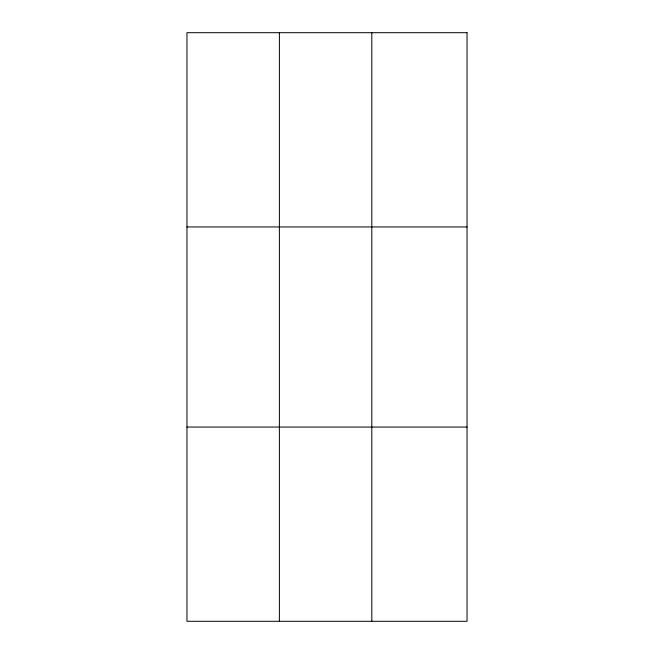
<?xml version="1.0" encoding="UTF-8"?>
<svg xmlns="http://www.w3.org/2000/svg" width="654" height="654" viewBox="0 0 654 654"><rect width="100%" height="100%" fill="white"/><g stroke="black" fill="none" stroke-linecap="round" stroke-linejoin="round"><path stroke-width="0.98" d="M279.389 32.7L279.389 621.3M371.807 32.7L371.807 621.3M186.962 226.938L467.038 226.938M186.962 427.062L467.038 427.062M467.038 32.7L467.038 621.3L186.962 621.3L186.962 32.7L467.038 32.7"/></g></svg>
